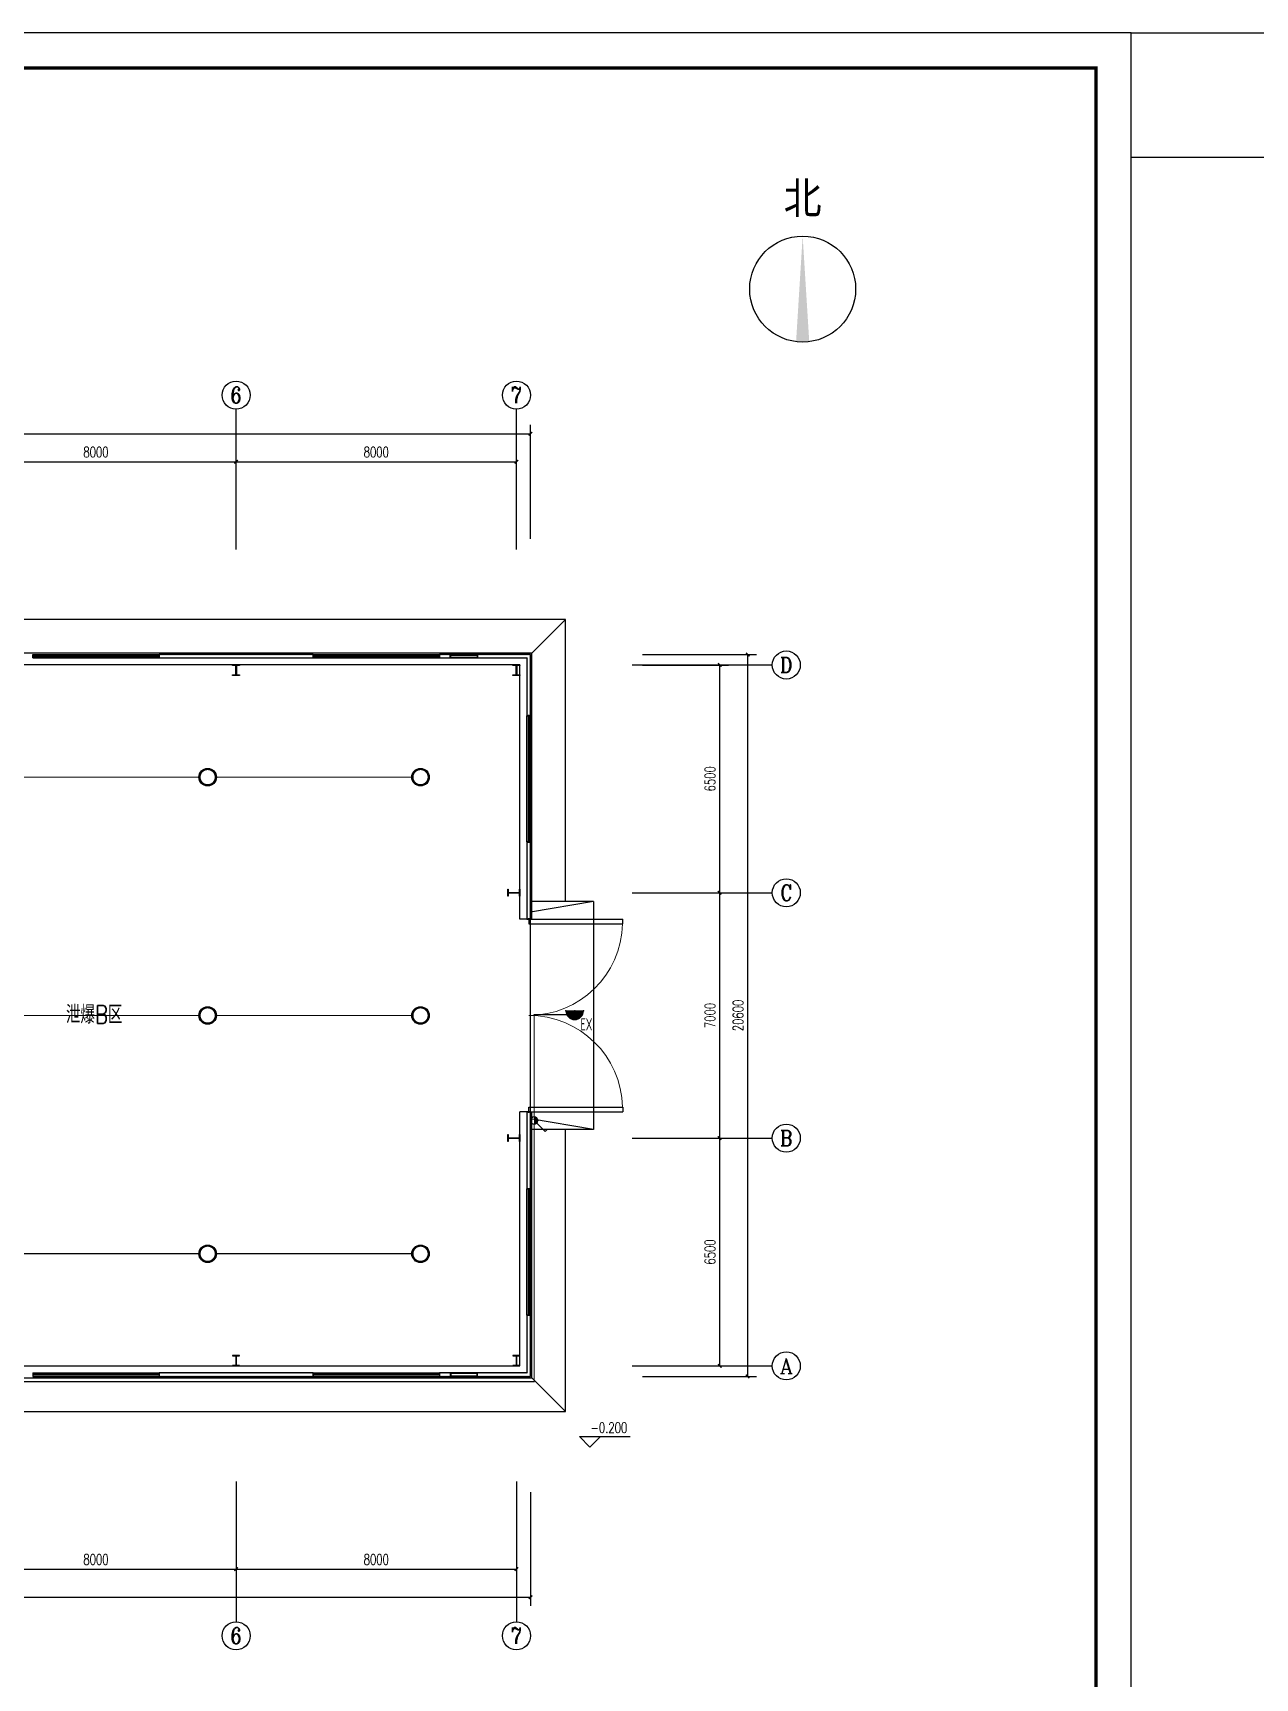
# Model space of a CAD drawing. Extents: x 1234595 to 2088511, y -80443 to 75292.
# Drawn here: x 1309890 to 1344770, y -48145 to -1201 of the extents above; entities that cross this region are included whole.
import ezdxf
from ezdxf.enums import TextEntityAlignment as Align

# ---------------------------------------------------------------- set-up
doc = ezdxf.new("R2010")
doc.units = 0
doc.header["$LTSCALE"] = 1000
doc.header["$MEASUREMENT"] = 0
doc.layers.get('0').update_dxf_attribs({"linetype": 'CONTINUOUS'})
doc.layers.get('Defpoints').update_dxf_attribs({"linetype": 'CONTINUOUS'})
doc.layers.add('_0', color=7, linetype='CONTINUOUS', lineweight=25)
for name, color, linetype in [('AXIS_TEXT', 7, 'CONTINUOUS'), ('EQUIP-照明', 3, 'CONTINUOUS'), ('PUB_TITLE', 4, 'CONTINUOUS'), ('WIRE-照明', 1, 'CONTINUOUS'), ('建筑底图', 251, 'CONTINUOUS'), ('电气文字', 7, 'CONTINUOUS')]:
    doc.layers.add(name, color=color, linetype=linetype)
doc.styles.add('_HZTXT', font='txt.shx', dxfattribs={"width": 0.8, "bigfont": 'HZTXT.shx'})
doc.styles.add('_TCH_AXIS', font='COMPLEX', dxfattribs={"bigfont": 'GBCBIG'})
doc.styles.add('_TCH_DIM', font='SIMPLEX', dxfattribs={"bigfont": 'GBCBIG'})
doc.styles.add('_TCH_DIM_T3', font='SIMPLEX', dxfattribs={"width": 0.705882, "bigfont": 'GBCBIG'})
doc.styles.add('COMPLEX', font='COMPLEX')
doc.styles.add('HT', font='')
doc.styles.add('sceie', font='sceie.shx', dxfattribs={"width": 0.7, "bigfont": 'sceic.shx'})
doc.styles.get("Standard").update_dxf_attribs({"font": 'GBENOR', "bigfont": 'GBCBIG'})
doc.styles.get('HT').set_extended_font_data('SimSun')
doc.dimstyles.new('_TCH_ARCH&&100', dxfattribs={"dimtxt": 297.5, "dimasz": 100, "dimexe": 250, "dimexo": 300, "dimgap": 126.25, "dimtad": 1, "dimdec": 0, "dimzin": 0, "dimdsep": 46, "dimtxsty": '_TCH_DIM_T3', "dimblk": 'ARCHTICK', "dimcen": 0.09, "dimclrt": 7, "dimazin": 2, "dimtfac": 1, "dimtdec": 0, "dimtix": 1, "dimtmove": 2, "dimatfit": 3, "dimfxl": 0, "dimtolj": 1, "dimtzin": 0, "dimarcsym": 0})

# ---------------------------------------------------------------- blocks, each defined once
blk = doc.blocks.new('$equip$00001150')
at = {"const_width": 0.1}
blk.add_lwpolyline([(-0.45, 0, 1), (0.45, 0, 1)], format="xyb", close=True, dxfattribs=at)
blk.add_circle((0, 0), 0.5)
at = {"flags": 9}
blk.add_attdef('A', (0, 0), '', height=0.00002, dxfattribs=at)
blk = doc.blocks.new('$equip$00001168')
blk.add_line((-0.5, 0), (0.5, 0))
blk.add_arc((0, 0), 0.5, 180, 0)
for p in [(-0.5, 0), (0, 0), (0.5, 0), (0, -0.5)]:
    blk.add_point(p)
for points in [[(0.433, -0.25), (-0.433, -0.25), (0.5, 0), (-0.5, 0)], [(0.25, -0.433), (-0.25, -0.433), (0.433, -0.25), (-0.433, -0.25)], [(0, -0.5), (0, -0.5), (0.25, -0.433), (-0.25, -0.433)]]:
    blk.add_solid(points)
at = {"flags": 9}
blk.add_attdef('A', (0, 0), '', height=0.00002, dxfattribs=at)
blk = doc.blocks.new('$equip$00001213')
for p, q in [((0.147, 0.356), (0.625, 0.833)), ((0.625, 0.833), (0.766, 0.692))]:
    blk.add_line(p, q)
blk.add_circle((0, 0.208), 0.208)
for p in [(-0.208, 0.208), (0, 0.417), (0, 0), (0.208, 0.208)]:
    blk.add_point(p)
for points in [[(0.104, 0.389), (0.104, 0.028), (0, 0.417), (0, 0)], [(0.18, 0.313), (0.18, 0.104), (0.104, 0.389), (0.104, 0.028)], [(0.208, 0.208), (0.208, 0.208), (0.18, 0.313), (0.18, 0.104)]]:
    blk.add_solid(points)
at = {"flags": 9}
blk.add_attdef('A', (0, 0), '', height=0.00002, dxfattribs=at)
blk = doc.blocks.new('_NORTH')
blk.add_circle((0, 0), 1200)
blk.add_solid([(-1191, 149), (-1191, -149), (1200, 0)])
blk = doc.blocks.new('$DorLib2D$00000002')
for p, q in [((-0.5, 0), (-0.5, 0.4875)), ((-0.475, 0.4875), (-0.5, 0.4875)), ((-0.475, 0), (-0.475, 0.4875)), ((0.475, 0), (0.475, 0.4875)), ((0.475, 0.4875), (0.5, 0.4875)), ((0.5, 0), (0.5, 0.4875)), ((-0.5, 0), (-0.475, 0)), ((0.5, 0), (0.475, 0))]:
    blk.add_line(p, q)
at = {"lineweight": 13}
for centre, start, end in [((-0.4875, 0), 0, 88.53072), ((0.4875, 0), 91.46928, 180)]:
    blk.add_arc(centre, 0.4875, start, end, dxfattribs=at)
blk = doc.blocks.new('$TCHSYS$WIN2D')
for p, q in [((-0.5, 0.5), (0.5, 0.5)), ((-0.5, 0.5), (-0.5, -0.5)), ((0.5, 0.5), (0.5, -0.5)), ((0.5, 0.167), (-0.5, 0.167)), ((0.5, -0.167), (-0.5, -0.167)), ((-0.5, -0.5), (0.5, -0.5))]:
    blk.add_line(p, q)
blk = doc.blocks.new('_ArchTick')
at = {"color": 0, "linetype": 'ByBlock', "const_width": 0.4}
blk.add_lwpolyline([(-0.5, -0.5), (0.5, 0.5)], dxfattribs=at)
blk = doc.blocks.new('*D89')
at = {"layer": 'Defpoints', "color": 0, "transparency": 16777216}
for p in [(1326990, -32737), (1329490, -32737), (1326990, -39237)]:
    blk.add_point(p, dxfattribs=at)
at = {"layer": '建筑底图', "color": 0, "lineweight": -2, "transparency": 16777216}
for p, q in [((1327290, -32737), (1329740, -32737)), ((1329490, -39237), (1329490, -32737)), ((1327290, -39237), (1329740, -39237))]:
    blk.add_line(p, q, dxfattribs=at)
at = {"layer": '建筑底图', "color": 0, "lineweight": -2, "transparency": 16777216, "xscale": 100, "yscale": 100, "zscale": 100}
for p, rotation in [((1329490, -32737), 90), ((1329490, -39237), 270)]:
    blk.add_blockref('_ArchTick', p, dxfattribs=dict(at, rotation=rotation))
at = {"layer": '建筑底图', "color": 7, "transparency": 16777216, "insert": (1329215, -35987), "char_height": 297.5, "attachment_point": 5, "rotation": 90, "style": '_TCH_DIM_T3'}
blk.add_mtext('\\A1;6500', dxfattribs=at)
blk = doc.blocks.new('*D90')
at = {"layer": 'Defpoints', "color": 0, "transparency": 16777216}
for p in [(1326990, -25737), (1329490, -25737), (1326990, -32737)]:
    blk.add_point(p, dxfattribs=at)
at = {"layer": '建筑底图', "color": 0, "lineweight": -2, "transparency": 16777216}
for p, q in [((1327290, -25737), (1329740, -25737)), ((1329490, -32737), (1329490, -25737)), ((1327290, -32737), (1329740, -32737))]:
    blk.add_line(p, q, dxfattribs=at)
at = {"layer": '建筑底图', "color": 0, "lineweight": -2, "transparency": 16777216, "xscale": 100, "yscale": 100, "zscale": 100}
for p, rotation in [((1329490, -25737), 90), ((1329490, -32737), 270)]:
    blk.add_blockref('_ArchTick', p, dxfattribs=dict(at, rotation=rotation))
at = {"layer": '建筑底图', "color": 7, "transparency": 16777216, "insert": (1329215, -29237), "char_height": 297.5, "attachment_point": 5, "rotation": 90, "style": '_TCH_DIM_T3'}
blk.add_mtext('\\A1;7000', dxfattribs=at)
blk = doc.blocks.new('*D91')
at = {"layer": 'Defpoints', "color": 0, "transparency": 16777216}
for p in [(1326990, -19237), (1329490, -19237), (1326990, -25737)]:
    blk.add_point(p, dxfattribs=at)
at = {"layer": '建筑底图', "color": 0, "lineweight": -2, "transparency": 16777216}
for p, q in [((1327290, -19237), (1329740, -19237)), ((1329490, -25737), (1329490, -19237)), ((1327290, -25737), (1329740, -25737))]:
    blk.add_line(p, q, dxfattribs=at)
at = {"layer": '建筑底图', "color": 0, "lineweight": -2, "transparency": 16777216, "xscale": 100, "yscale": 100, "zscale": 100}
for p, rotation in [((1329490, -19237), 90), ((1329490, -25737), 270)]:
    blk.add_blockref('_ArchTick', p, dxfattribs=dict(at, rotation=rotation))
at = {"layer": '建筑底图', "color": 7, "transparency": 16777216, "insert": (1329215, -22487), "char_height": 297.5, "attachment_point": 5, "rotation": 90, "style": '_TCH_DIM_T3'}
blk.add_mtext('\\A1;6500', dxfattribs=at)
blk = doc.blocks.new('*D92')
at = {"layer": 'Defpoints', "color": 0, "transparency": 16777216}
for p in [(1326990, -18937), (1330290, -18937), (1326990, -39537)]:
    blk.add_point(p, dxfattribs=at)
at = {"layer": '建筑底图', "color": 0, "lineweight": -2, "transparency": 16777216}
for p, q in [((1327290, -18937), (1330540, -18937)), ((1330290, -39537), (1330290, -18937)), ((1327290, -39537), (1330540, -39537))]:
    blk.add_line(p, q, dxfattribs=at)
at = {"layer": '建筑底图', "color": 0, "lineweight": -2, "transparency": 16777216, "xscale": 100, "yscale": 100, "zscale": 100}
for p, rotation in [((1330290, -18937), 90), ((1330290, -39537), 270)]:
    blk.add_blockref('_ArchTick', p, dxfattribs=dict(at, rotation=rotation))
at = {"layer": '建筑底图', "color": 7, "transparency": 16777216, "insert": (1330015, -29237), "char_height": 297.5, "attachment_point": 5, "rotation": 90, "style": '_TCH_DIM_T3'}
blk.add_mtext('\\A1;20600', dxfattribs=at)
blk = doc.blocks.new('_AXISO')
blk.add_circle((0, 0), 0.5)
at = {"layer": 'AXIS_TEXT', "style": 'COMPLEX', "width": 1.041667}
blk.add_attdef('A', text='', height=0.56, dxfattribs=at).set_placement((-0.25, -0.28), (0.25, -0.28), align=Align.FIT)
blk = doc.blocks.new('*D97')
at = {"layer": 'Defpoints', "color": 0, "transparency": 16777216}
for p in [(1315690, -13437), (1307690, -15937), (1315690, -15937)]:
    blk.add_point(p, dxfattribs=at)
at = {"layer": '建筑底图', "color": 0, "lineweight": -2, "transparency": 16777216}
for p, q in [((1307690, -15637), (1307690, -13187)), ((1307690, -13437), (1315690, -13437)), ((1315690, -15637), (1315690, -13187))]:
    blk.add_line(p, q, dxfattribs=at)
at = {"layer": '建筑底图', "color": 0, "lineweight": -2, "transparency": 16777216, "xscale": 100, "yscale": 100, "zscale": 100, "rotation": 180}
blk.add_blockref('_ArchTick', (1307690, -13437), dxfattribs=at)
at = {"layer": '建筑底图', "color": 0, "lineweight": -2, "transparency": 16777216, "xscale": 100, "yscale": 100, "zscale": 100}
blk.add_blockref('_ArchTick', (1315690, -13437), dxfattribs=at)
at = {"layer": '建筑底图', "color": 7, "transparency": 16777216, "insert": (1311690, -13162), "char_height": 297.5, "attachment_point": 5, "style": '_TCH_DIM_T3'}
blk.add_mtext('\\A1;8000', dxfattribs=at)
blk = doc.blocks.new('*D98')
at = {"layer": 'Defpoints', "color": 0, "transparency": 16777216}
for p in [(1323690, -13437), (1315690, -15937), (1323690, -15937)]:
    blk.add_point(p, dxfattribs=at)
at = {"layer": '建筑底图', "color": 0, "lineweight": -2, "transparency": 16777216}
for p, q in [((1315690, -15637), (1315690, -13187)), ((1315690, -13437), (1323690, -13437)), ((1323690, -15637), (1323690, -13187))]:
    blk.add_line(p, q, dxfattribs=at)
at = {"layer": '建筑底图', "color": 0, "lineweight": -2, "transparency": 16777216, "xscale": 100, "yscale": 100, "zscale": 100, "rotation": 180}
blk.add_blockref('_ArchTick', (1315690, -13437), dxfattribs=at)
at = {"layer": '建筑底图', "color": 0, "lineweight": -2, "transparency": 16777216, "xscale": 100, "yscale": 100, "zscale": 100}
blk.add_blockref('_ArchTick', (1323690, -13437), dxfattribs=at)
at = {"layer": '建筑底图', "color": 7, "transparency": 16777216, "insert": (1319690, -13162), "char_height": 297.5, "attachment_point": 5, "style": '_TCH_DIM_T3'}
blk.add_mtext('\\A1;8000', dxfattribs=at)
blk = doc.blocks.new('*D99')
at = {"layer": 'Defpoints', "color": 0, "transparency": 16777216}
for p in [(1324090, -12637), (1275290, -15937), (1324090, -15937)]:
    blk.add_point(p, dxfattribs=at)
at = {"layer": '建筑底图', "color": 0, "lineweight": -2, "transparency": 16777216}
for p, q in [((1275290, -15637), (1275290, -12387)), ((1275290, -12637), (1324090, -12637)), ((1324090, -15637), (1324090, -12387))]:
    blk.add_line(p, q, dxfattribs=at)
at = {"layer": '建筑底图', "color": 0, "lineweight": -2, "transparency": 16777216, "xscale": 100, "yscale": 100, "zscale": 100, "rotation": 180}
blk.add_blockref('_ArchTick', (1275290, -12637), dxfattribs=at)
at = {"layer": '建筑底图', "color": 0, "lineweight": -2, "transparency": 16777216, "xscale": 100, "yscale": 100, "zscale": 100}
blk.add_blockref('_ArchTick', (1324090, -12637), dxfattribs=at)
at = {"layer": '建筑底图', "color": 7, "transparency": 16777216, "insert": (1299690, -12362), "char_height": 297.5, "attachment_point": 5, "style": '_TCH_DIM_T3'}
blk.add_mtext('\\A1;48800', dxfattribs=at)
blk = doc.blocks.new('*D104')
at = {"layer": 'Defpoints', "color": 0, "transparency": 16777216}
for p in [(1307690, -42537), (1315690, -42537), (1315690, -45037)]:
    blk.add_point(p, dxfattribs=at)
at = {"layer": '建筑底图', "color": 0, "lineweight": -2, "transparency": 16777216}
for p, q in [((1307690, -42837), (1307690, -45287)), ((1315690, -42837), (1315690, -45287)), ((1307690, -45037), (1315690, -45037))]:
    blk.add_line(p, q, dxfattribs=at)
at = {"layer": '建筑底图', "color": 0, "lineweight": -2, "transparency": 16777216, "xscale": 100, "yscale": 100, "zscale": 100, "rotation": 180}
blk.add_blockref('_ArchTick', (1307690, -45037), dxfattribs=at)
at = {"layer": '建筑底图', "color": 0, "lineweight": -2, "transparency": 16777216, "xscale": 100, "yscale": 100, "zscale": 100}
blk.add_blockref('_ArchTick', (1315690, -45037), dxfattribs=at)
at = {"layer": '建筑底图', "color": 7, "transparency": 16777216, "insert": (1311690, -44762), "char_height": 297.5, "attachment_point": 5, "style": '_TCH_DIM_T3'}
blk.add_mtext('\\A1;8000', dxfattribs=at)
blk = doc.blocks.new('*D105')
at = {"layer": 'Defpoints', "color": 0, "transparency": 16777216}
for p in [(1315690, -42537), (1323690, -42537), (1323690, -45037)]:
    blk.add_point(p, dxfattribs=at)
at = {"layer": '建筑底图', "color": 0, "lineweight": -2, "transparency": 16777216}
for p, q in [((1315690, -42837), (1315690, -45287)), ((1323690, -42837), (1323690, -45287)), ((1315690, -45037), (1323690, -45037))]:
    blk.add_line(p, q, dxfattribs=at)
at = {"layer": '建筑底图', "color": 0, "lineweight": -2, "transparency": 16777216, "xscale": 100, "yscale": 100, "zscale": 100, "rotation": 180}
blk.add_blockref('_ArchTick', (1315690, -45037), dxfattribs=at)
at = {"layer": '建筑底图', "color": 0, "lineweight": -2, "transparency": 16777216, "xscale": 100, "yscale": 100, "zscale": 100}
blk.add_blockref('_ArchTick', (1323690, -45037), dxfattribs=at)
at = {"layer": '建筑底图', "color": 7, "transparency": 16777216, "insert": (1319690, -44762), "char_height": 297.5, "attachment_point": 5, "style": '_TCH_DIM_T3'}
blk.add_mtext('\\A1;8000', dxfattribs=at)
blk = doc.blocks.new('*D106')
at = {"layer": 'Defpoints', "color": 0, "transparency": 16777216}
for p in [(1275290, -42537), (1324090, -42537), (1324090, -45837)]:
    blk.add_point(p, dxfattribs=at)
at = {"layer": '建筑底图', "color": 0, "lineweight": -2, "transparency": 16777216}
for p, q in [((1275290, -42837), (1275290, -46087)), ((1324090, -42837), (1324090, -46087)), ((1275290, -45837), (1324090, -45837))]:
    blk.add_line(p, q, dxfattribs=at)
at = {"layer": '建筑底图', "color": 0, "lineweight": -2, "transparency": 16777216, "xscale": 100, "yscale": 100, "zscale": 100, "rotation": 180}
blk.add_blockref('_ArchTick', (1275290, -45837), dxfattribs=at)
at = {"layer": '建筑底图', "color": 0, "lineweight": -2, "transparency": 16777216, "xscale": 100, "yscale": 100, "zscale": 100}
blk.add_blockref('_ArchTick', (1324090, -45837), dxfattribs=at)
at = {"layer": '建筑底图', "color": 7, "transparency": 16777216, "insert": (1299690, -45562), "char_height": 297.5, "attachment_point": 5, "style": '_TCH_DIM_T3'}
blk.add_mtext('\\A1;48800', dxfattribs=at)

msp = doc.modelspace()

# ---------------------------------------------------------------- hatches: boundary and pattern name
at = {"layer": '建筑底图'}
for points in [[(1317890.3, -18936.9), (1313490.3, -18936.9), (1313520.3, -18966.9), (1317860.3, -18966.9)], [(1313490.3, -18936.9), (1313490.3, -19036.9), (1313520.3, -19006.9), (1313520.3, -18966.9)], [(1313490.3, -19036.9), (1317890.3, -19036.9), (1317860.3, -19006.9), (1313520.3, -19006.9)], [(1315700.3, -19520.9), (1315790.3, -19520.9), (1315790.3, -19536.9), (1315590.3, -19536.9), (1315590.3, -19520.9), (1315680.3, -19520.9), (1315680.3, -19252.9), (1315590.3, -19252.9), (1315590.3, -19236.9), (1315790.3, -19236.9), (1315790.3, -19252.9), (1315700.3, -19252.9)], [(1317890.3, -19036.9), (1317890.3, -18936.9), (1317860.3, -18966.9), (1317860.3, -19006.9)], [(1324090.3, -18936.9), (1321490.3, -18936.9), (1321520.3, -18966.9), (1324060.3, -18966.9)], [(1321490.3, -18936.9), (1321490.3, -19036.9), (1321520.3, -19006.9), (1321520.3, -18966.9)], [(1321490.3, -19036.9), (1323990.3, -19036.9), (1324020.3, -19006.9), (1321520.3, -19006.9)], [(1323700.3, -19520.9), (1323790.3, -19520.9), (1323790.3, -19536.9), (1323590.3, -19536.9), (1323590.3, -19520.9), (1323680.3, -19520.9), (1323680.3, -19252.9), (1323590.3, -19252.9), (1323590.3, -19236.9), (1323790.3, -19236.9), (1323790.3, -19252.9), (1323700.3, -19252.9)], [(1323990.3, -19036.9), (1323990.3, -20686.9), (1324020.3, -20656.9), (1324020.3, -19006.9)], [(1324090.3, -20686.9), (1324090.3, -18936.9), (1324060.3, -18966.9), (1324060.3, -20656.9)], [(1323990.3, -20686.9), (1324090.3, -20686.9), (1324060.3, -20656.9), (1324020.3, -20656.9)], [(1324090.3, -24286.9), (1323990.3, -24286.9), (1324020.3, -24316.9), (1324060.3, -24316.9)], [(1323990.3, -24286.9), (1323990.3, -26486.9), (1324020.3, -26456.9), (1324020.3, -24316.9)], [(1324090.3, -26486.9), (1324090.3, -24286.9), (1324060.3, -24316.9), (1324060.3, -26456.9)], [(1323774.3, -25726.9), (1323774.3, -25636.9), (1323790.3, -25636.9), (1323790.3, -25836.9), (1323774.3, -25836.9), (1323774.3, -25746.9), (1323456.3, -25746.9), (1323456.3, -25836.9), (1323440.3, -25836.9), (1323440.3, -25636.9), (1323456.3, -25636.9), (1323456.3, -25726.9)], [(1323990.3, -26486.9), (1324090.3, -26486.9), (1324060.3, -26456.9), (1324020.3, -26456.9)], [(1324090.3, -31986.9), (1323990.3, -31986.9), (1324020.3, -32016.9), (1324060.3, -32016.9)], [(1323990.3, -31986.9), (1323990.3, -34186.9), (1324020.3, -34156.9), (1324020.3, -32016.9)], [(1324090.3, -34186.9), (1324090.3, -31986.9), (1324060.3, -32016.9), (1324060.3, -34156.9)], [(1323774.3, -32726.9), (1323774.3, -32636.9), (1323790.3, -32636.9), (1323790.3, -32836.9), (1323774.3, -32836.9), (1323774.3, -32746.9), (1323456.3, -32746.9), (1323456.3, -32836.9), (1323440.3, -32836.9), (1323440.3, -32636.9), (1323456.3, -32636.9), (1323456.3, -32726.9)], [(1323990.3, -34186.9), (1324090.3, -34186.9), (1324060.3, -34156.9), (1324020.3, -34156.9)], [(1324090.3, -37786.9), (1323990.3, -37786.9), (1324020.3, -37816.9), (1324060.3, -37816.9)], [(1323990.3, -37786.9), (1323990.3, -39436.9), (1324020.3, -39466.9), (1324020.3, -37816.9)], [(1324090.3, -39536.9), (1324090.3, -37786.9), (1324060.3, -37816.9), (1324060.3, -39506.9)], [(1315700.3, -38952.9), (1315790.3, -38952.9), (1315790.3, -38936.9), (1315590.3, -38936.9), (1315590.3, -38952.9), (1315680.3, -38952.9), (1315680.3, -39220.9), (1315590.3, -39220.9), (1315590.3, -39236.9), (1315790.3, -39236.9), (1315790.3, -39220.9), (1315700.3, -39220.9)], [(1323700.3, -38952.9), (1323790.3, -38952.9), (1323790.3, -38936.9), (1323590.3, -38936.9), (1323590.3, -38952.9), (1323680.3, -38952.9), (1323680.3, -39220.9), (1323590.3, -39220.9), (1323590.3, -39236.9), (1323790.3, -39236.9), (1323790.3, -39220.9), (1323700.3, -39220.9)], [(1317890.3, -39436.9), (1313490.3, -39436.9), (1313520.3, -39466.9), (1317860.3, -39466.9)], [(1313490.3, -39436.9), (1313490.3, -39536.9), (1313520.3, -39506.9), (1313520.3, -39466.9)], [(1313490.3, -39536.9), (1317890.3, -39536.9), (1317860.3, -39506.9), (1313520.3, -39506.9)], [(1317890.3, -39536.9), (1317890.3, -39436.9), (1317860.3, -39466.9), (1317860.3, -39506.9)], [(1323990.3, -39436.9), (1321490.3, -39436.9), (1321520.3, -39466.9), (1324020.3, -39466.9)], [(1321490.3, -39436.9), (1321490.3, -39536.9), (1321520.3, -39506.9), (1321520.3, -39466.9)], [(1321490.3, -39536.9), (1324090.3, -39536.9), (1324060.3, -39506.9), (1321520.3, -39506.9)]]:
    msp.add_hatch(color=256, dxfattribs=at).paths.add_polyline_path(points)

# ---------------------------------------------------------------- linework, layer by layer
at = {"layer": '_0', "color": 0}
msp.add_lwpolyline([(1341229.4, -1200.6), (1347641.8, -1200.6), (1347641.8, -4754), (1341229.4, -4754)], close=True, dxfattribs=at)
at = {"layer": 'PUB_TITLE', "color": 4}
msp.add_lwpolyline([(1257129.4, -60600.6), (1341229.4, -60600.6), (1341229.4, -1200.6), (1257129.4, -1200.6)], close=True, dxfattribs=at)
at = {"layer": 'PUB_TITLE', "color": 4, "const_width": 100}
msp.add_lwpolyline([(1259629.4, -59600.6), (1340229.4, -59600.6), (1340229.4, -2200.6), (1259629.4, -2200.6)], close=True, dxfattribs=at)
at = {"layer": 'WIRE-照明', "linetype": 'Continuous', "const_width": 35}
for points in [[(1309052.8, -22436.9), (1314627.8, -22436.9)], [(1315127.8, -22436.9), (1320702.8, -22436.9)], [(1309052.8, -29236.9), (1314627.8, -29236.9)], [(1315127.8, -29236.9), (1320702.8, -29236.9)], [(1325129.3, -29214.9), (1324194.5, -29214.9), (1324194.5, -32134.3)], [(1300657.1, -39403.3), (1300657.1, -39687.9), (1324194.5, -39687.9), (1324194.5, -32342.6)], [(1309052.8, -36036.9), (1314627.8, -36036.9)], [(1315127.8, -36036.9), (1320702.8, -36036.9)]]:
    msp.add_lwpolyline(points, dxfattribs=at)
at = {"layer": '建筑底图'}
for p, q in [((1315690.3, -15936.9), (1315690.3, -11936.9)), ((1323690.3, -15936.9), (1323690.3, -11936.9)), ((1324130.3, -18896.9), (1325090.3, -17936.9)), ((1317890.3, -18936.9), (1313490.3, -18936.9)), ((1313490.3, -18936.9), (1313490.3, -19036.9)), ((1313490.3, -19036.9), (1317890.3, -19036.9)), ((1317890.3, -19036.9), (1317890.3, -18936.9)), ((1324090.3, -18936.9), (1321490.3, -18936.9)), ((1321490.3, -18936.9), (1321490.3, -19036.9)), ((1321490.3, -19036.9), (1323990.3, -19036.9)), ((1323990.3, -19036.9), (1323990.3, -20686.9)), ((1324090.3, -20686.9), (1324090.3, -18936.9)), ((1326990.3, -19236.9), (1330990.3, -19236.9)), ((1323990.3, -20686.9), (1324090.3, -20686.9)), ((1324090.3, -24286.9), (1323990.3, -24286.9)), ((1323990.3, -24286.9), (1323990.3, -26486.9)), ((1324090.3, -26486.9), (1324090.3, -24286.9)), ((1326990.3, -25736.9), (1330990.3, -25736.9)), ((1325890.3, -25986.9), (1324090.3, -26286.9)), ((1325890.3, -25986.9), (1324090.3, -25986.9)), ((1325890.3, -25986.9), (1325890.3, -32486.9)), ((1323990.3, -26486.9), (1323790.3, -26486.9)), ((1323990.3, -26486.9), (1324090.3, -26486.9)), ((1324090.3, -26486.9), (1324130.3, -26486.9)), ((1324090.3, -31986.9), (1324090.3, -26486.9)), ((1323990.3, -31986.9), (1323790.3, -31986.9)), ((1324090.3, -31986.9), (1323990.3, -31986.9)), ((1323990.3, -31986.9), (1323990.3, -34186.9)), ((1324090.3, -31986.9), (1324130.3, -31986.9)), ((1324090.3, -34186.9), (1324090.3, -31986.9)), ((1325890.3, -32486.9), (1324090.3, -32186.9)), ((1325890.3, -32486.9), (1324090.3, -32486.9)), ((1326990.3, -32736.9), (1330990.3, -32736.9)), ((1323990.3, -34186.9), (1324090.3, -34186.9)), ((1324090.3, -37786.9), (1323990.3, -37786.9)), ((1323990.3, -37786.9), (1323990.3, -39436.9)), ((1324090.3, -39536.9), (1324090.3, -37786.9)), ((1326990.3, -39236.9), (1330990.3, -39236.9)), ((1317890.3, -39436.9), (1313490.3, -39436.9)), ((1313490.3, -39436.9), (1313490.3, -39536.9)), ((1313490.3, -39536.9), (1317890.3, -39536.9)), ((1317890.3, -39536.9), (1317890.3, -39436.9)), ((1323990.3, -39436.9), (1321490.3, -39436.9)), ((1321490.3, -39436.9), (1321490.3, -39536.9)), ((1321490.3, -39536.9), (1324090.3, -39536.9)), ((1324130.3, -39576.9), (1325090.3, -40536.9)), ((1325788.9, -41553.3), (1325488.9, -41253.3)), ((1325488.9, -41253.3), (1326938.9, -41253.3)), ((1325788.9, -41553.3), (1326088.9, -41253.3)), ((1315690.3, -42536.9), (1315690.3, -46536.9)), ((1323690.3, -42536.9), (1323690.3, -46536.9))]:
    msp.add_line(p, q, dxfattribs=at)
for points in [[(1325090.3, -25986.9), (1325090.3, -17936.9), (1298940.3, -17936.9)], [(1324130.3, -26486.9), (1324130.3, -18896.9), (1298440.3, -18896.9)], [(1323790.3, -26486.9), (1323790.3, -19236.9), (1298440.3, -19236.9)], [(1322582.8, -19036.9), (1321797.8, -19036.9), (1321797.8, -18936.9), (1322582.8, -18936.9), (1322582.8, -19036.9)], [(1298440.3, -39236.9), (1323790.3, -39236.9), (1323790.3, -31986.9)], [(1298440.3, -39576.9), (1324130.3, -39576.9), (1324130.3, -31986.9)], [(1298940.3, -40536.9), (1325090.3, -40536.9), (1325090.3, -32486.9)], [(1322582.8, -39436.9), (1321797.8, -39436.9), (1321797.8, -39536.9), (1322582.8, -39536.9), (1322582.8, -39436.9)]]:
    msp.add_lwpolyline(points, dxfattribs=at)
for points in [[(1315590.3, -19236.9), (1315790.3, -19236.9), (1315790.3, -19252.9), (1315700.3, -19252.9), (1315700.3, -19520.9), (1315790.3, -19520.9), (1315790.3, -19536.9), (1315590.3, -19536.9), (1315590.3, -19520.9), (1315680.3, -19520.9), (1315680.3, -19252.9), (1315590.3, -19252.9)], [(1322567.8, -19021.9), (1321812.8, -19021.9), (1321812.8, -18951.9), (1322567.8, -18951.9)], [(1323590.3, -19236.9), (1323790.3, -19236.9), (1323790.3, -19252.9), (1323700.3, -19252.9), (1323700.3, -19520.9), (1323790.3, -19520.9), (1323790.3, -19536.9), (1323590.3, -19536.9), (1323590.3, -19520.9), (1323680.3, -19520.9), (1323680.3, -19252.9), (1323590.3, -19252.9)], [(1323440.3, -25836.9), (1323440.3, -25636.9), (1323456.3, -25636.9), (1323456.3, -25726.9), (1323774.3, -25726.9), (1323774.3, -25636.9), (1323790.3, -25636.9), (1323790.3, -25836.9), (1323774.3, -25836.9), (1323774.3, -25746.9), (1323456.3, -25746.9), (1323456.3, -25836.9)], [(1323440.3, -32836.9), (1323440.3, -32636.9), (1323456.3, -32636.9), (1323456.3, -32726.9), (1323774.3, -32726.9), (1323774.3, -32636.9), (1323790.3, -32636.9), (1323790.3, -32836.9), (1323774.3, -32836.9), (1323774.3, -32746.9), (1323456.3, -32746.9), (1323456.3, -32836.9)], [(1315590.3, -39236.9), (1315790.3, -39236.9), (1315790.3, -39220.9), (1315700.3, -39220.9), (1315700.3, -38952.9), (1315790.3, -38952.9), (1315790.3, -38936.9), (1315590.3, -38936.9), (1315590.3, -38952.9), (1315680.3, -38952.9), (1315680.3, -39220.9), (1315590.3, -39220.9)], [(1323590.3, -39236.9), (1323790.3, -39236.9), (1323790.3, -39220.9), (1323700.3, -39220.9), (1323700.3, -38952.9), (1323790.3, -38952.9), (1323790.3, -38936.9), (1323590.3, -38936.9), (1323590.3, -38952.9), (1323680.3, -38952.9), (1323680.3, -39220.9), (1323590.3, -39220.9)], [(1322567.8, -39451.9), (1321812.8, -39451.9), (1321812.8, -39521.9), (1322567.8, -39521.9)]]:
    msp.add_lwpolyline(points, close=True, dxfattribs=at)

# ---------------------------------------------------------------- block references
at = {"layer": 'EQUIP-照明', "xscale": 500, "yscale": 500, "zscale": 500}
for name, p in [('$equip$00001150', (1314877.8, -22436.9)), ('$equip$00001150', (1320952.8, -22436.9)), ('$equip$00001150', (1314877.8, -29236.9)), ('$equip$00001150', (1320952.8, -29236.9)), ('$equip$00001168', (1325353.3, -29104)), ('$equip$00001150', (1314877.8, -36036.9)), ('$equip$00001150', (1320952.8, -36036.9))]:
    msp.add_blockref(name, p, dxfattribs=at)
at = {"layer": 'EQUIP-照明', "xscale": -500, "yscale": 500, "zscale": 500, "rotation": 180}
msp.add_blockref('$equip$00001213', (1324194.5, -32134.3), dxfattribs=at)
at = {"layer": '建筑底图', "rotation": 90}
for name, p, xscale, yscale, zscale in [('_NORTH', (1331858, -8509.9, -12083.9), 1.260000000009313, 1.260000000009313, 1.260000000009313), ('$TCHSYS$WIN2D', (1324040.3, -22486.9), 3600, 100, 3600), ('$DorLib2D$00000002', (1324040.3, -29236.9), -5500, -5500, -5500), ('$TCHSYS$WIN2D', (1324040.3, -35986.9), 3600, 100, 3600)]:
    msp.add_blockref(name, p, dxfattribs=dict(at, xscale=xscale, yscale=yscale, zscale=zscale))
at = {"layer": '建筑底图'}
ref = msp.add_blockref('_AXISO', (1315690.3, -11536.9), dxfattribs=dict(at, xscale=800, yscale=800, zscale=800))
ref.add_attrib('A', '6', dxfattribs={"layer": 'AXIS_TEXT', "color": 0, "height": 465.9, "style": '_TCH_AXIS'}).set_placement((1315535, -11769.9), (1315845.6, -11769.9), align=Align.FIT)
ref = msp.add_blockref('_AXISO', (1323690.3, -11536.9), dxfattribs=dict(at, xscale=800, yscale=800, zscale=800))
ref.add_attrib('A', '7', dxfattribs={"layer": 'AXIS_TEXT', "color": 0, "height": 465.9, "style": '_TCH_AXIS'}).set_placement((1323535, -11769.9), (1323845.6, -11769.9), align=Align.FIT)
at = {"layer": '建筑底图', "xscale": 3600, "zscale": 3600}
for p, yscale in [((1311690.3, -18986.9), -100), ((1319690.3, -18986.9), -100), ((1311690.3, -39486.9), 100), ((1319690.3, -39486.9), 100)]:
    msp.add_blockref('$TCHSYS$WIN2D', p, dxfattribs=dict(at, yscale=yscale))
at = {"layer": '建筑底图'}
ref = msp.add_blockref('_AXISO', (1331390.3, -19236.9), dxfattribs=dict(at, xscale=800, yscale=800, zscale=800))
ref.add_attrib('A', 'D', dxfattribs={"layer": 'AXIS_TEXT', "color": 0, "height": 435.3, "style": '_TCH_AXIS'}).set_placement((1331214.1, -19454.5), (1331566.5, -19454.5), align=Align.FIT)
ref = msp.add_blockref('_AXISO', (1331390.3, -25736.9), dxfattribs=dict(at, xscale=800, yscale=800, zscale=800))
ref.add_attrib('A', 'C', dxfattribs={"layer": 'AXIS_TEXT', "color": 0, "height": 455.7, "style": '_TCH_AXIS'}).set_placement((1331227.5, -25964.7), (1331553, -25964.7), align=Align.FIT)
ref = msp.add_blockref('_AXISO', (1331390.3, -32736.9), dxfattribs=dict(at, xscale=800, yscale=800, zscale=800))
ref.add_attrib('A', 'B', dxfattribs={"layer": 'AXIS_TEXT', "color": 0, "height": 435.3, "style": '_TCH_AXIS'}).set_placement((1331214.1, -32954.5), (1331566.5, -32954.5), align=Align.FIT)
ref = msp.add_blockref('_AXISO', (1331390.3, -39236.9), dxfattribs=dict(at, xscale=800, yscale=800, zscale=800))
ref.add_attrib('A', 'A', dxfattribs={"layer": 'AXIS_TEXT', "color": 0, "height": 425.2, "style": '_TCH_AXIS'}).set_placement((1331208.1, -39449.5), (1331572.5, -39449.5), align=Align.FIT)
ref = msp.add_blockref('_AXISO', (1315690.3, -46936.9), dxfattribs=dict(at, xscale=800, yscale=800, zscale=800))
ref.add_attrib('A', '6', dxfattribs={"layer": 'AXIS_TEXT', "color": 0, "height": 465.9, "style": '_TCH_AXIS'}).set_placement((1315535, -47169.9), (1315845.6, -47169.9), align=Align.FIT)
ref = msp.add_blockref('_AXISO', (1323690.3, -46936.9), dxfattribs=dict(at, xscale=800, yscale=800, zscale=800))
ref.add_attrib('A', '7', dxfattribs={"layer": 'AXIS_TEXT', "color": 0, "height": 465.9, "style": '_TCH_AXIS'}).set_placement((1323535, -47169.9), (1323845.6, -47169.9), align=Align.FIT)

# ---------------------------------------------------------------- texts
for s, height, style, width, p in [('北', 900.8, 'HT', 0.88, (1331316.4, -6361.7, -12083.9)), ('泄爆B区', 517.24, '_HZTXT', 0.8, (1310833.8, -29468.8)), ('-0.200', 297.5, '_TCH_DIM', 0.705882, (1325808.9, -41148.3))]:
    msp.add_text(s, height=height, dxfattribs=dict(at, style=style, width=width)).set_placement(p)
at = {"layer": '电气文字', "style": 'sceie', "width": 0.7}
msp.add_text('EX', height=350, dxfattribs=at).set_placement((1325518.6, -29665.9))

# ---------------------------------------------------------------- dimensions: what is measured, and where the dimension line sits
at = {"layer": '建筑底图'}
for p1, p2, distance, picture, middle in [((1275290.3, -15936.9), (1324090.3, -15936.9), 3300, '*D99', (1299690.3, -12361.9)), ((1307690.3, -15936.9), (1315690.3, -15936.9), 2500, '*D97', (1311690.3, -13161.9)), ((1315690.3, -15936.9), (1323690.3, -15936.9), 2500, '*D98', (1319690.3, -13161.9)), ((1326990.3, -39536.9), (1326990.3, -18936.9), -3300, '*D92', (1330015.3, -29236.9)), ((1326990.3, -25736.9), (1326990.3, -19236.9), -2500, '*D91', (1329215.3, -22486.9)), ((1326990.3, -32736.9), (1326990.3, -25736.9), -2500, '*D90', (1329215.3, -29236.9)), ((1326990.3, -39236.9), (1326990.3, -32736.9), -2500, '*D89', (1329215.3, -35986.9)), ((1275290.3, -42536.9), (1324090.3, -42536.9), -3300, '*D106', (1299690.3, -45561.9)), ((1307690.3, -42536.9), (1315690.3, -42536.9), -2500, '*D104', (1311690.3, -44761.9)), ((1315690.3, -42536.9), (1323690.3, -42536.9), -2500, '*D105', (1319690.3, -44761.9))]:
    dim = msp.add_aligned_dim(p1=p1, p2=p2, distance=distance, dimstyle='_TCH_ARCH&&100', dxfattribs=at)
    dim.commit()
    dim.dimension.update_dxf_attribs({"geometry": picture, "text_midpoint": middle})

doc.saveas('drawing.dxf')
